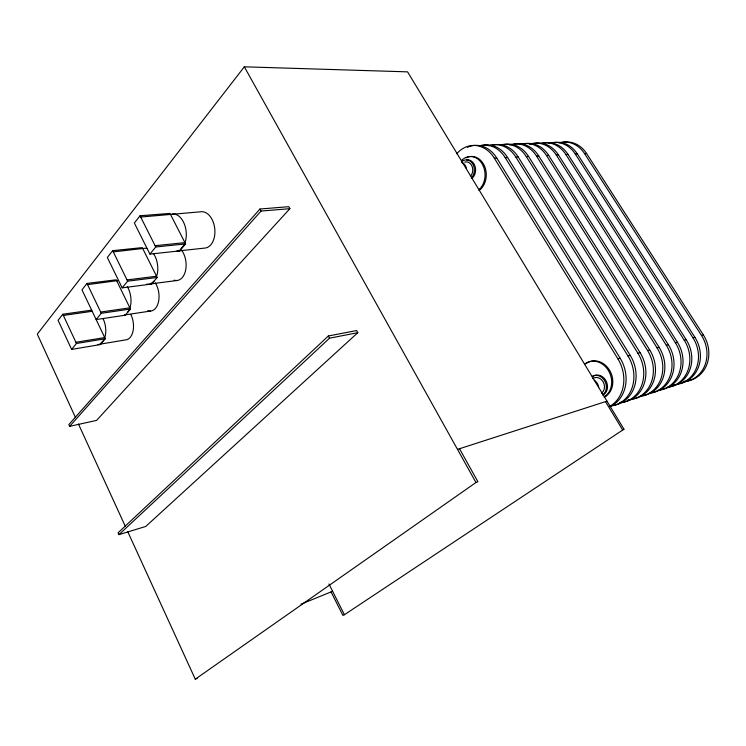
<?xml version="1.0" encoding="UTF-8"?>
<svg xmlns="http://www.w3.org/2000/svg" width="746" height="746" viewBox="0 0 746 746"><rect width="100%" height="100%" fill="white"/><g stroke="black" fill="none" stroke-linecap="round" stroke-linejoin="round"><path stroke-width="1.12" d="M103.619 340.223L100.328 343.859M127.473 312.555L129.291 309.627M184.281 244.613L180.504 249.36M331.065 591.904L342.89 615.385L344.419 614.723L623.964 429.202L407.577 71.858L244.324 66.814L37.3 334.133L75.542 417.657M91.665 310.131L62.804 314.252L58.067 320.295L71.616 349.408L100.365 344.577L105.298 338.759L81.967 289.83L86.993 283.415L116.217 279.806L130.457 309.03L125.225 315.213L96.122 319.568L101.288 313.292L130.457 309.03M112.693 250.656L107.34 257.473L122.167 287.863L151.615 284.04L157.173 277.475L142.272 247.616L112.693 250.656L127.659 281.177L122.167 287.863M140.052 215.771L134.355 223.035L149.899 254.106L179.674 250.889L185.595 243.905L169.967 213.403L140.052 215.771L155.755 246.982L149.899 254.106M71.616 349.408L76.474 343.486L105.298 338.759M259.934 209.029L68.837 424.586L69.639 426.339L96.607 420.39L289.896 208.666L288.805 206.679L259.934 209.029L261.035 211.071L289.896 208.666M69.639 426.339L261.035 211.071M328.352 335.989L118.092 532.784L118.931 534.64L145.74 526.452L357.8 332.679L356.625 330.543L328.352 335.989L329.527 338.19L357.8 332.679M118.931 534.64L329.527 338.19M154.002 281.214L151.279 283.368L151.615 284.04M127.818 531.833L195.284 679.186L475.957 482.503L477.934 481.785L459.499 448.738M195.284 679.186L197.224 678.347M300.983 604.185L332.604 591.28M176.727 251.104L205.215 248.036A18.268 11.703 83.7 0 0 214.708 228.248A18.268 11.703 83.7 0 0 200.767 211.78L140.686 217.039M623.964 429.202L622.5 429.724L605.491 401.628M177.595 250.805L179.329 250.208L179.674 250.889M118.138 280.543L87.571 284.636M457.503 449.381L606.974 401.143M605.985 396.117L604.847 396.48A19.237 16.198 69.9 0 0 608.41 370.538A19.237 16.198 69.9 0 0 585.069 363.824L586.225 363.507A19.21 16.188 69.9 0 1 610.172 371.294A19.21 16.188 69.9 0 1 604.148 397.198M125.188 314.467L125.225 315.213M609.696 406.43A34.102 28.749 70.3 0 0 617.893 358.854L620.159 358.22L496.78 158.049A32.237 25.616 88.2 0 0 467.332 147.363M609.557 406.188A33.729 28.628 70 0 0 628.011 356.019L630.23 355.404L507.597 157.509A31.901 25.55 88.5 0 0 481.459 145.74M619.478 402.915A33.365 28.516 69.7 0 0 637.914 353.25L640.077 352.644L518.2 156.968A31.574 25.476 88.7 0 0 491.073 145.666M628.113 399.781A33.011 28.395 69.3 0 0 647.593 350.545L649.719 349.949L528.569 156.446A31.248 25.392 88.9 0 0 502.627 144.929M639.76 396.49A32.665 28.273 69 0 0 657.067 347.897L659.138 347.319L538.733 155.933A30.94 25.317 89.2 0 0 511.821 144.873M649.048 393.431A32.32 28.152 68.6 0 0 666.327 345.305L668.36 344.736L548.692 155.42A30.633 25.233 89.4 0 0 522.955 144.155M658.149 390.428A31.985 28.022 68.2 0 0 675.4 342.768L677.396 342.209L558.456 154.935A30.334 25.15 89.7 0 0 534.966 143.307M667.064 387.491A31.658 27.9 67.8 0 0 684.278 340.279L686.227 339.738L568.014 154.45A30.036 25.066 90 0 0 542.482 143.419M673.703 384.787A31.341 27.77 67.4 0 0 692.978 337.845L694.89 337.313L577.395 153.974A29.747 24.972 -89.7 0 0 550.902 143.381M683.308 381.905A31.024 27.649 66.9 0 0 701.492 335.467L703.366 334.945L586.589 153.508A29.467 24.888 -89.4 0 0 561.262 142.7M97.857 344.54L125.468 339.915A16.654 9.838 80.7 0 0 133.03 331.177A16.654 9.838 80.7 0 0 130.895 314.588M75.915 342.274L104.729 337.565L105.317 335.709A16.981 9.763 80.6 0 0 103.116 318.747M124.815 314.915L150.506 311.073M100.691 312.052L129.869 307.818L130.494 305.879A17.503 10.341 81.4 0 0 127.249 286.548M63.363 315.446L92.224 311.296M177.044 280.496L148.827 284.161A18.063 10.976 82.4 0 1 146.897 284.067M127.659 281.177L157.173 277.475M127.044 279.918L156.557 276.234L157.229 274.202A18.063 10.976 82.4 0 0 153.322 253.398M155.755 246.982L185.595 243.905M113.299 251.896L144.295 248.325A18.063 10.976 82.4 0 1 147.195 248.567M155.103 245.686L184.943 242.636L185.661 240.51A18.659 11.656 83.5 0 0 183.367 221.851A18.659 11.656 83.5 0 0 172.112 214.065M480.583 189.214L479.361 189.307A18.184 14.388 88.4 0 0 482.056 163.756A18.184 14.388 88.4 0 0 461.755 160.25M456.72 153.741A32.311 25.634 88.2 0 1 494.337 158.171L496.78 158.049M481.235 145.33A31.975 25.56 88.4 0 1 505.21 157.62L507.597 157.509M488.714 145.759A31.64 25.485 88.6 0 1 515.859 157.089L518.2 156.968M500.324 145.022A31.323 25.411 88.9 0 1 526.284 156.557L528.569 156.446M509.555 144.957A31.006 25.336 89.1 0 1 536.495 156.045L538.733 155.933M520.736 144.248A30.698 25.252 89.4 0 1 546.501 155.532L548.692 155.42M529.576 144.192A30.399 25.168 89.6 0 1 556.302 155.037L558.456 154.935M540.356 143.502A30.101 25.084 89.9 0 1 565.906 154.553L568.014 154.45M548.814 143.456A29.812 24.991 -89.8 0 1 575.325 154.077L577.395 153.974M559.211 142.784A29.532 24.907 -89.5 0 1 584.556 153.611L586.589 153.508M584.556 153.611L701.492 335.467M575.325 154.077L692.978 337.845M565.906 154.553L684.278 340.279M556.302 155.037L675.4 342.768M546.501 155.532L666.327 345.305M536.495 156.045L657.067 347.897M526.284 156.557L647.593 350.545M515.859 157.089L637.914 353.25M505.21 157.62L628.011 356.019M494.337 158.171L617.893 358.854M244.324 66.814L475.957 482.503M328.93 583.997L344.419 614.723M86.993 283.415L101.288 313.292M62.804 314.252L76.474 343.486M78.442 423.998L125.403 526.545M155.336 282.911A17.149 10.416 81.5 0 1 158.273 302.773A17.149 10.416 81.5 0 1 147.745 310.69M181.707 250.339A17.69 11.031 82.5 0 1 185.418 271.162A17.69 11.031 82.5 0 1 174.135 280.179M461.774 162.469A8.131 6.388 88.5 0 1 466.343 168.26M594.245 380.264A8.635 7.236 69.5 0 1 598.693 387.622M703.366 334.945A30.959 27.611 66.8 0 1 684.147 381.355M630.23 355.404A33.654 28.609 69.9 0 1 612.858 405.348M649.719 349.949A32.936 28.367 69.3 0 1 633.447 398.765M620.159 358.22A34.018 28.721 70.2 0 1 610.023 406.673M686.227 339.738A31.584 27.872 67.7 0 1 670.067 386.698M668.36 344.736A32.246 28.124 68.5 0 1 652.144 392.601M659.138 347.319A32.582 28.245 68.9 0 1 642.893 395.65M694.89 337.313A31.267 27.742 67.3 0 1 679.783 383.63M640.077 352.644A33.29 28.488 69.6 0 1 620.579 402.262M677.396 342.209A31.91 27.994 68.2 0 1 660.154 389.766M592.669 378.604A8.579 7.218 69.3 0 1 603.048 381.654A8.579 7.218 69.3 0 1 601.49 393.179M464.674 162.134A8.085 6.378 88.6 0 1 471.892 165.948A8.085 6.378 88.6 0 1 470.903 175.72M466.52 159.858A10.09 7.964 88.6 0 1 474.988 166.069A10.09 7.964 88.6 0 1 472.479 177.949M461.494 161.91A10.099 7.964 88.6 0 1 472.703 163.85A10.099 7.964 88.6 0 1 471.248 178.033M466.203 157.826A18.156 14.388 88.4 0 1 484.769 166.722A18.156 14.388 88.4 0 1 479.007 190.5M592.716 376.45A10.705 9.017 69.3 0 1 605.696 380.255A10.705 9.017 69.3 0 1 603.738 394.653M592.231 376.366A10.724 9.027 69.3 0 1 604.782 381.001A10.724 9.027 69.3 0 1 602.6 395.007"/></g></svg>
